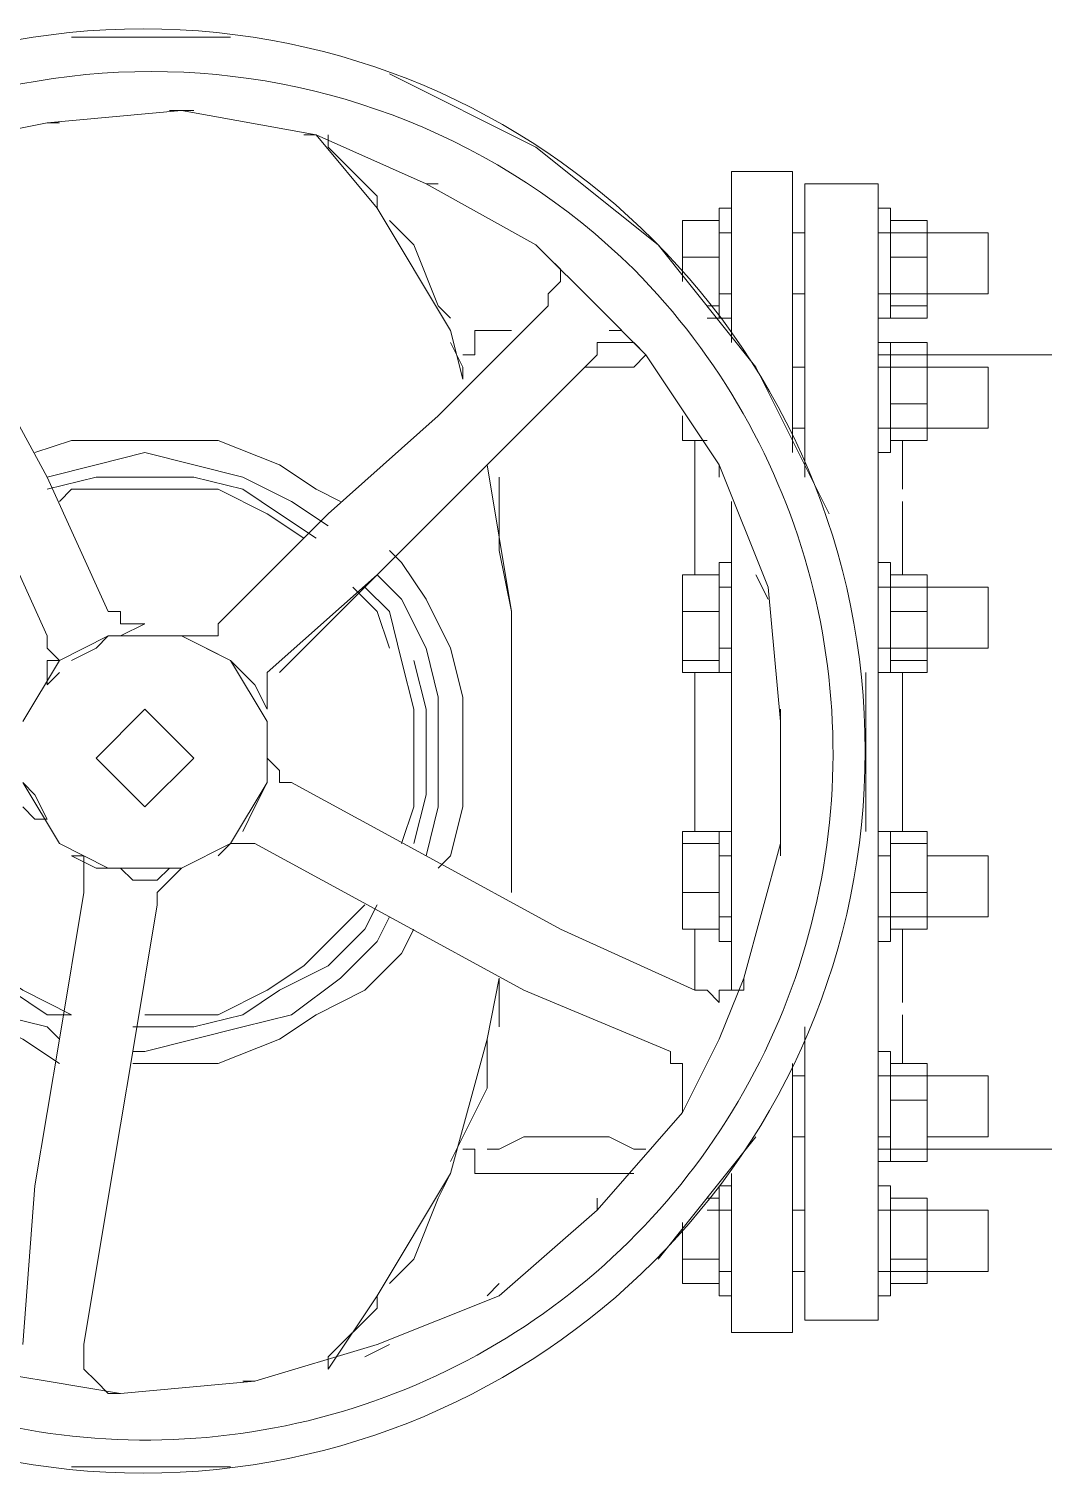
# Model space of a CAD drawing. Extents: x -187 to 52, y -9 to 65.
# Drawn here: x -148.7028 to -148.3518, y 19.7082 to 20.208 of the extents above; entities that cross this region are included whole.
import ezdxf

# ---------------------------------------------------------------- set-up
doc = ezdxf.new("R2010")
doc.units = 0
doc.header["$MEASUREMENT"] = 0
doc.layers.add('PDF4_Geometría', color=7, linetype='Continuous')

msp = doc.modelspace()

# ---------------------------------------------------------------- linework, layer by layer
at = {"layer": 'PDF4_Geometría', "lineweight": 9}
for points in [[(-148.63304, 20.20518), (-148.68802, 20.20518)], [(-148.42582, 20.04024), (-148.45119, 20.09099), (-148.48503, 20.13328), (-148.52732, 20.16712), (-148.57807, 20.19249)], [(-148.73877, 20.16712), (-148.69648, 20.17557), (-148.64996, 20.1798), (-148.60344, 20.17135), (-148.56538, 20.15443), (-148.52732, 20.13328), (-148.52309, 20.12906), (-148.51886, 20.12483), (-148.51886, 20.1206), (-148.52309, 20.11637), (-148.52309, 20.11214), (-148.56115, 20.07408), (-148.59921, 20.04024), (-148.63727, 20.00218), (-148.63727, 19.99795), (-148.6415, 19.99795), (-148.64573, 19.99795), (-148.64996, 19.99795), (-148.6415, 19.99372), (-148.63304, 19.9895), (-148.62036, 19.96835), (-148.62036, 19.9472), (-148.63304, 19.92606), (-148.64996, 19.9176), (-148.67534, 19.9176), (-148.69225, 19.92606), (-148.70494, 19.9472)], [(-148.64573, 20.1798), (-148.65419, 20.1798)], [(-148.69225, 20.17557), (-148.69648, 20.17557)], [(-148.55692, 20.09945), (-148.55269, 20.09099), (-148.55269, 20.08676), (-148.55692, 20.10368), (-148.5823, 20.14597), (-148.60344, 20.17135), (-148.60767, 20.17135)], [(-148.59921, 20.17135), (-148.59921, 20.16712), (-148.5823, 20.1502), (-148.5823, 20.14597)], [(-148.43851, 20.15866), (-148.45965, 20.15866)], [(-148.45965, 20.12906), (-148.45965, 20.13751), (-148.45965, 20.14174), (-148.45965, 20.1502), (-148.45965, 20.15866), (-148.45965, 20.15443), (-148.45965, 20.1502), (-148.45965, 20.13751), (-148.45965, 20.12483), (-148.45965, 20.10368), (-148.45965, 20.09945), (-148.45965, 20.10368)], [(-148.43851, 20.06985), (-148.43851, 20.06139), (-148.43851, 20.06985), (-148.43851, 20.07831), (-148.43851, 20.10368), (-148.43851, 20.12483), (-148.43851, 20.13751), (-148.43851, 20.1502), (-148.43851, 20.15443), (-148.43851, 20.15866), (-148.43851, 20.1502), (-148.43851, 20.14174), (-148.43851, 20.13751), (-148.43851, 20.12906), (-148.43851, 20.11637), (-148.43428, 20.11637), (-148.43851, 20.11637), (-148.43428, 20.11637), (-148.43428, 20.11214), (-148.43428, 20.11637), (-148.43428, 20.1206), (-148.43428, 20.12906), (-148.43428, 20.13751), (-148.43428, 20.1502), (-148.43428, 20.15443), (-148.4089, 20.15443), (-148.4089, 20.1502), (-148.4089, 20.13751), (-148.4089, 20.12906)], [(-148.56115, 20.15443), (-148.56538, 20.15443)], [(-148.43428, 20.15443), (-148.43428, 20.1502), (-148.43428, 20.13328), (-148.43428, 20.10368), (-148.43428, 20.06985), (-148.43428, 20.05293), (-148.43428, 20.06985)], [(-148.4089, 20.15443), (-148.4089, 20.1502), (-148.4089, 20.13328), (-148.4089, 20.10368), (-148.4089, 20.06985), (-148.4089, 20.02756), (-148.4089, 19.98104), (-148.4089, 19.93452), (-148.4089, 19.888), (-148.4089, 19.84571), (-148.4089, 19.81187), (-148.4089, 19.78227), (-148.4089, 19.76535), (-148.4089, 19.76113)], [(-148.46388, 20.13751), (-148.45965, 20.13751), (-148.46388, 20.13751), (-148.46388, 20.14597), (-148.46388, 20.13751), (-148.46388, 20.12906), (-148.47657, 20.12906), (-148.47657, 20.14174), (-148.46388, 20.14174), (-148.46388, 20.13751), (-148.46388, 20.14597), (-148.46388, 20.14174), (-148.46388, 20.13328), (-148.46388, 20.11637), (-148.46388, 20.10791), (-148.46388, 20.11214), (-148.46811, 20.11214)], [(-148.45965, 20.11637), (-148.45965, 20.11214), (-148.45965, 20.10791), (-148.45965, 20.11637), (-148.45965, 20.13328), (-148.45965, 20.14174), (-148.45965, 20.14597), (-148.45965, 20.13751), (-148.45965, 20.14597), (-148.45965, 20.13751)], [(-148.4089, 20.11637), (-148.4089, 20.11214), (-148.4089, 20.10791), (-148.4089, 20.11637), (-148.4089, 20.13328), (-148.4089, 20.14174), (-148.4089, 20.14597), (-148.4089, 20.13751), (-148.4089, 20.12906), (-148.4089, 20.1206), (-148.4089, 20.11637), (-148.4089, 20.10791)], [(-148.40467, 20.13751), (-148.40467, 20.14597), (-148.40467, 20.13751), (-148.40467, 20.14174), (-148.39199, 20.14174), (-148.39199, 20.13751)], [(-148.57807, 20.14174), (-148.56961, 20.13328), (-148.56115, 20.11214), (-148.55692, 20.10791)], [(-148.47657, 20.12906), (-148.47657, 20.1206), (-148.47657, 20.13751), (-148.47657, 20.14174), (-148.46388, 20.14174), (-148.46388, 20.12906), (-148.46388, 20.11214), (-148.46388, 20.10791), (-148.46811, 20.10791), (-148.46388, 20.10791)], [(-148.45965, 20.11637), (-148.45965, 20.12906), (-148.45965, 20.13751), (-148.45965, 20.13328)], [(-148.39199, 20.11637), (-148.37084, 20.11637), (-148.4089, 20.11637), (-148.40467, 20.11637), (-148.40467, 20.11214), (-148.40467, 20.10791), (-148.40467, 20.11214), (-148.40467, 20.11637), (-148.40467, 20.10791), (-148.39199, 20.10791), (-148.39199, 20.11637), (-148.39199, 20.1206), (-148.39199, 20.12906), (-148.39199, 20.13751), (-148.37084, 20.13751), (-148.4089, 20.13751), (-148.40467, 20.13751), (-148.40467, 20.12906), (-148.40467, 20.1206), (-148.40467, 20.11637), (-148.40467, 20.11214)], [(-148.70494, 19.96835), (-148.69225, 19.9895), (-148.67534, 19.99795), (-148.64996, 19.99795), (-148.63304, 19.9895), (-148.6415, 19.99372), (-148.64996, 19.99795), (-148.64573, 19.99795), (-148.6415, 19.99795), (-148.63727, 19.99795), (-148.63727, 20.00218), (-148.59921, 20.04024), (-148.56115, 20.07408), (-148.52309, 20.11214), (-148.52309, 20.11637), (-148.51886, 20.1206), (-148.51886, 20.12483), (-148.52309, 20.12906), (-148.52732, 20.13328), (-148.50617, 20.11214), (-148.48926, 20.09522), (-148.49349, 20.09099), (-148.50194, 20.09099), (-148.5104, 20.09099)], [(-148.39199, 20.11214), (-148.39199, 20.12906)], [(-148.46388, 20.11637), (-148.46388, 20.1206), (-148.46388, 20.12483)], [(-148.45965, 20.12483), (-148.45965, 20.1206)], [(-148.4089, 20.1206), (-148.4089, 20.12483)], [(-148.40467, 20.12483), (-148.40467, 20.1206)], [(-148.45965, 20.10791), (-148.45965, 20.11637)], [(-148.45965, 20.10791), (-148.45965, 20.11214), (-148.45965, 20.11637)], [(-148.45965, 20.11637), (-148.45965, 20.11214), (-148.45965, 20.10791)], [(-148.43851, 20.11214), (-148.43851, 20.11637), (-148.43851, 20.11214)], [(-148.43851, 20.11637), (-148.43851, 20.11214), (-148.43851, 20.09522), (-148.43851, 20.09099)], [(-148.43428, 20.11214), (-148.43428, 20.11637), (-148.43428, 20.11214)], [(-148.43428, 20.11637), (-148.43428, 20.11214), (-148.43428, 20.09522), (-148.43428, 20.09099)], [(-148.46388, 20.11214), (-148.46388, 20.10791), (-148.46388, 20.11214)], [(-148.54846, 20.10368), (-148.54001, 20.10368), (-148.53578, 20.10368), (-148.54001, 20.10368), (-148.54846, 20.10368), (-148.54846, 20.09522), (-148.55269, 20.09522), (-148.54846, 20.09522), (-148.55269, 20.09522)], [(-148.4089, 20.10368), (-148.4089, 20.09945)], [(-148.72186, 20.09945), (-148.69648, 20.05293), (-148.67534, 20.00641), (-148.67111, 20.00641), (-148.67111, 20.00218), (-148.66688, 20.00218), (-148.66265, 20.00218), (-148.67111, 19.99795), (-148.66265, 20.00218), (-148.66688, 20.00218), (-148.67111, 20.00218), (-148.67111, 20.00641), (-148.67534, 20.00641), (-148.69648, 20.05293), (-148.72186, 20.09945)], [(-148.37084, 20.09099), (-148.4089, 20.09099), (-148.4089, 20.09522), (-148.4089, 20.09945), (-148.40467, 20.09945), (-148.39199, 20.09945), (-148.39199, 20.09522), (-148.40467, 20.09522), (-148.40467, 20.09945), (-148.39199, 20.09945), (-148.39199, 20.09522)], [(-148.4089, 20.08254), (-148.4089, 20.08676), (-148.4089, 20.09099), (-148.4089, 20.09522), (-148.4089, 20.09945), (-148.4089, 20.09099)], [(-148.40467, 20.09522), (-148.40467, 20.09945), (-148.40467, 20.09522)], [(-148.61613, 19.98527), (-148.5823, 20.0191), (-148.54423, 20.05716), (-148.53578, 20.06562), (-148.50617, 20.09522), (-148.54423, 20.05716), (-148.5823, 20.0191), (-148.62036, 19.98527)], [(-148.47657, 19.83302), (-148.46388, 19.85839), (-148.45542, 19.87954), (-148.44274, 19.92606), (-148.44274, 19.96835), (-148.44697, 20.01487), (-148.46388, 20.05716), (-148.48926, 20.09522)], [(-148.23974, 20.08254), (-148.23974, 20.07831), (-148.23974, 20.09522), (-148.39199, 20.09522), (-148.39199, 20.07831), (-148.40467, 20.07831), (-148.40467, 20.09522), (-148.4089, 20.09522)], [(-148.40467, 20.09099), (-148.40467, 20.08676), (-148.40467, 20.08254)], [(-148.39199, 20.09099), (-148.39199, 20.08676), (-148.39199, 20.07831), (-148.39199, 20.06985)], [(-148.46811, 20.06562), (-148.47657, 20.06562), (-148.47657, 20.07408)], [(-148.39199, 20.07831), (-148.39199, 20.06562), (-148.40467, 20.06562), (-148.40467, 20.07831)], [(-148.4089, 20.01064), (-148.4089, 20.02756), (-148.4089, 20.04447), (-148.4089, 20.06139), (-148.4089, 20.06985), (-148.37084, 20.06985)], [(-148.59498, 20.04447), (-148.60344, 20.0487), (-148.61613, 20.05716), (-148.63727, 20.06562), (-148.65419, 20.06562), (-148.67111, 20.06562), (-148.68802, 20.06562), (-148.70071, 20.06139)], [(-148.47234, 20.0191), (-148.47234, 20.03179), (-148.47234, 20.04447), (-148.47234, 20.05716), (-148.47234, 20.06562)], [(-148.40045, 20.0487), (-148.40045, 20.05716), (-148.40045, 20.06562)], [(-148.69648, 20.05293), (-148.67956, 20.05716), (-148.66265, 20.06139), (-148.64573, 20.05716), (-148.62882, 20.05293), (-148.6119, 20.04447), (-148.59921, 20.03602)], [(-148.4089, 20.06139), (-148.40467, 20.06139)], [(-148.54001, 20.05293), (-148.54001, 20.0487), (-148.54001, 20.02756), (-148.53578, 20.00641), (-148.54423, 20.05716)], [(-148.46388, 20.05716), (-148.46388, 20.05293)], [(-148.60344, 20.03179), (-148.61613, 20.04024), (-148.62882, 20.0487), (-148.64573, 20.05293), (-148.66265, 20.05293), (-148.67956, 20.05293), (-148.69648, 20.0487)], [(-148.69225, 20.04447), (-148.68802, 20.0487), (-148.67111, 20.0487), (-148.65419, 20.0487), (-148.63727, 20.0487), (-148.62036, 20.04024), (-148.60767, 20.03179)], [(-148.71763, 20.04447), (-148.69648, 19.99795), (-148.69648, 19.99372), (-148.69225, 19.9895), (-148.69648, 19.9895), (-148.69648, 19.98527), (-148.69648, 19.98104), (-148.69225, 19.98527), (-148.69648, 19.98104), (-148.69648, 19.98527), (-148.69648, 19.9895), (-148.69225, 19.9895), (-148.69648, 19.99372), (-148.69648, 19.99795), (-148.71763, 20.04447)], [(-148.46388, 19.90914), (-148.46388, 19.90491), (-148.46388, 19.89646), (-148.46388, 19.89223), (-148.46388, 19.89646), (-148.46388, 19.90068), (-148.45965, 19.90068), (-148.45965, 19.89646), (-148.45965, 19.87954), (-148.45965, 19.87531), (-148.45965, 19.89223), (-148.45965, 19.92606), (-148.45965, 19.95566), (-148.45965, 19.9895), (-148.45965, 20.02333), (-148.45965, 20.04447), (-148.45965, 20.03602), (-148.45965, 20.0191), (-148.45965, 20.01487), (-148.46388, 20.01487), (-148.46388, 20.02333), (-148.46388, 20.01487), (-148.46388, 20.00218)], [(-148.40045, 20.0191), (-148.40045, 20.03179), (-148.40045, 20.04447)], [(-148.56115, 19.9176), (-148.55692, 19.92183), (-148.55269, 19.93875), (-148.55269, 19.95566), (-148.55269, 19.97681), (-148.55692, 19.99372), (-148.56538, 20.01064), (-148.57384, 20.02333), (-148.57807, 20.02756)], [(-148.5823, 20.0191), (-148.57384, 20.01064), (-148.56538, 19.99372), (-148.56115, 19.97681), (-148.56115, 19.95566), (-148.56115, 19.93875), (-148.56538, 19.92183)], [(-148.47657, 20.00641), (-148.47657, 20.0191), (-148.46388, 20.0191), (-148.46388, 20.00641), (-148.46388, 19.9895), (-148.46388, 19.98527), (-148.45965, 19.98527)], [(-148.45965, 20.02333), (-148.46388, 20.02333)], [(-148.45965, 20.00218), (-148.45965, 20.01487), (-148.45965, 20.02333), (-148.45965, 20.01487), (-148.45965, 20.01064), (-148.45965, 20.00641)], [(-148.45119, 20.0191), (-148.44697, 20.01064)], [(-148.40467, 20.02333), (-148.4089, 20.02333)], [(-148.4089, 20.00641), (-148.4089, 20.01064), (-148.4089, 20.01487), (-148.4089, 20.02333), (-148.4089, 20.01487), (-148.4089, 20.00218)], [(-148.40467, 20.00218), (-148.40467, 20.01487), (-148.40467, 20.02333), (-148.40467, 20.01487), (-148.40467, 20.01064)], [(-148.40467, 19.99795), (-148.40467, 20.00218), (-148.40467, 19.9895), (-148.40467, 19.98527), (-148.40467, 19.9895), (-148.40467, 19.99372), (-148.40467, 20.00641), (-148.40467, 20.01064), (-148.40467, 20.00641), (-148.40467, 19.9895), (-148.39199, 19.9895), (-148.39199, 20.00641), (-148.39199, 20.0191), (-148.40467, 20.0191), (-148.40467, 20.00641), (-148.39199, 20.00641)], [(-148.59075, 20.01487), (-148.5823, 20.00641), (-148.57807, 19.99372)], [(-148.58652, 20.01487), (-148.57807, 20.00641), (-148.57384, 19.9895), (-148.56961, 19.97258), (-148.56961, 19.95566), (-148.56961, 19.93875), (-148.57384, 19.92606)], [(-148.45965, 19.9895), (-148.45965, 19.99372), (-148.45965, 20.00641), (-148.45965, 20.01487)], [(-148.39199, 19.90914), (-148.39199, 19.89646), (-148.40467, 19.89646), (-148.40467, 19.90914), (-148.40467, 19.90491), (-148.40467, 19.89646), (-148.40467, 19.89223), (-148.40467, 19.89646), (-148.40467, 19.90068), (-148.40467, 19.90914), (-148.40467, 19.9176), (-148.40467, 19.92183), (-148.4089, 19.92183), (-148.4089, 19.92606), (-148.4089, 19.9472), (-148.4089, 19.96835), (-148.4089, 19.9895), (-148.4089, 19.99372), (-148.37084, 19.99372), (-148.37084, 20.00641), (-148.37084, 20.01064), (-148.37084, 20.01487), (-148.37084, 20.01064), (-148.37084, 20.00218), (-148.37084, 19.99372)], [(-148.37084, 20.01487), (-148.4089, 20.01487), (-148.4089, 20.00641), (-148.4089, 19.99372), (-148.4089, 19.9895), (-148.4089, 19.98527), (-148.4089, 19.9895), (-148.4089, 20.00218), (-148.4089, 19.99795)], [(-148.46388, 20.01064), (-148.46388, 20.00641), (-148.47657, 20.00641), (-148.47657, 19.9895), (-148.46388, 19.9895)], [(-148.39199, 20.01064), (-148.39199, 20.00641), (-148.39199, 19.99372)], [(-148.46388, 19.99795), (-148.46388, 20.00218), (-148.46388, 19.9895), (-148.46388, 19.98527), (-148.46388, 19.9895), (-148.46388, 19.99372), (-148.45965, 19.99372), (-148.45965, 19.97681), (-148.45965, 19.95566), (-148.45965, 19.93452), (-148.45965, 19.92183), (-148.46388, 19.92183), (-148.46388, 19.93029), (-148.46388, 19.9176), (-148.46388, 19.90491)], [(-148.45965, 19.99372), (-148.45965, 19.9895), (-148.45965, 19.98527), (-148.45965, 19.9895), (-148.45965, 20.00218), (-148.45965, 19.99795)], [(-148.56961, 19.92606), (-148.56538, 19.94298), (-148.56538, 19.95566), (-148.56538, 19.97258), (-148.56961, 19.9895)], [(-148.46388, 19.98527), (-148.47657, 19.98527), (-148.47657, 19.9895)], [(-148.4089, 19.98527), (-148.40467, 19.98527), (-148.39199, 19.98527), (-148.39199, 19.9895)], [(-148.40467, 19.9895), (-148.40467, 19.98527)], [(-148.47234, 19.93029), (-148.47234, 19.9472), (-148.47234, 19.96412), (-148.47234, 19.98527)], [(-148.41313, 19.98527), (-148.41313, 19.93029)], [(-148.40045, 19.93029), (-148.40045, 19.93875), (-148.40045, 19.9472), (-148.40045, 19.96412), (-148.40045, 19.97681), (-148.40045, 19.98104), (-148.40045, 19.98527)], [(-148.44274, 19.97258), (-148.44274, 19.96412)], [(-148.70494, 19.93875), (-148.70071, 19.93452), (-148.69648, 19.93452), (-148.70071, 19.94298), (-148.70494, 19.9472)], [(-148.70494, 19.9472), (-148.70071, 19.94298), (-148.69648, 19.93452), (-148.70071, 19.93452), (-148.70494, 19.93875)], [(-148.69225, 19.84994), (-148.70494, 19.85839), (-148.72186, 19.86685), (-148.73454, 19.87531), (-148.74723, 19.888), (-148.75992, 19.90491), (-148.76415, 19.92183), (-148.76838, 19.93029)], [(-148.69225, 19.85839), (-148.69648, 19.86262), (-148.7134, 19.86685), (-148.72608, 19.87954), (-148.73877, 19.89223), (-148.75146, 19.90491), (-148.75992, 19.92183), (-148.75992, 19.93029)], [(-148.73877, 19.90914), (-148.73031, 19.89646), (-148.71763, 19.88377), (-148.70494, 19.87531), (-148.68802, 19.86685), (-148.69648, 19.86685), (-148.70917, 19.87531), (-148.72608, 19.88377), (-148.73454, 19.89646), (-148.74723, 19.90914), (-148.75146, 19.92606), (-148.75569, 19.93029)], [(-148.45965, 19.93029), (-148.46388, 19.93029), (-148.46388, 19.92606), (-148.46388, 19.90914), (-148.46388, 19.89646), (-148.47657, 19.89646), (-148.47657, 19.90914), (-148.47657, 19.92606), (-148.46388, 19.92606)], [(-148.46388, 19.93029), (-148.47657, 19.93029), (-148.47657, 19.92606)], [(-148.45965, 19.90491), (-148.45965, 19.9176), (-148.45965, 19.93029), (-148.45965, 19.92183)], [(-148.40467, 19.93029), (-148.40467, 19.92606), (-148.39199, 19.92606), (-148.39199, 19.93029), (-148.40467, 19.93029), (-148.4089, 19.93029)], [(-148.4089, 19.91337), (-148.4089, 19.9176), (-148.4089, 19.92183), (-148.4089, 19.93029), (-148.4089, 19.9176), (-148.4089, 19.90491)], [(-148.40467, 19.90491), (-148.40467, 19.9176), (-148.40467, 19.93029), (-148.40467, 19.92183), (-148.40467, 19.9176), (-148.40467, 19.91337)], [(-148.44274, 19.92606), (-148.44274, 19.92183)], [(-148.40467, 19.92606), (-148.40467, 19.90914), (-148.39199, 19.90914), (-148.39199, 19.92606)], [(-148.46388, 19.89223), (-148.45965, 19.89223), (-148.45965, 19.89646), (-148.45965, 19.90068), (-148.45965, 19.90914), (-148.45965, 19.92183), (-148.45965, 19.9176), (-148.45965, 19.91337)], [(-148.37084, 19.84571), (-148.4089, 19.84571), (-148.4089, 19.85416), (-148.4089, 19.86685), (-148.4089, 19.888), (-148.4089, 19.90068), (-148.37084, 19.90068), (-148.37084, 19.90914), (-148.37084, 19.9176), (-148.37084, 19.92183), (-148.37084, 19.91337), (-148.37084, 19.90491), (-148.37084, 19.90068)], [(-148.4089, 19.92183), (-148.4089, 19.90914), (-148.4089, 19.90068), (-148.4089, 19.89646), (-148.4089, 19.89223), (-148.40467, 19.89223)], [(-148.37084, 19.92183), (-148.39199, 19.92183), (-148.39199, 19.9176), (-148.39199, 19.90914), (-148.39199, 19.90068)], [(-148.46388, 19.91337), (-148.46388, 19.9176), (-148.46388, 19.90914), (-148.47657, 19.90914)], [(-148.45965, 19.89646), (-148.45965, 19.90491), (-148.45965, 19.90914)], [(-148.4089, 19.90914), (-148.4089, 19.90491), (-148.4089, 19.89646)], [(-148.5823, 19.90491), (-148.58652, 19.89646), (-148.59921, 19.88377), (-148.61613, 19.87531), (-148.62882, 19.86685), (-148.64573, 19.86262), (-148.66265, 19.86262), (-148.66688, 19.86262)], [(-148.66265, 19.86685), (-148.65419, 19.86685), (-148.63727, 19.86685), (-148.62036, 19.87531), (-148.60767, 19.88377), (-148.59498, 19.89646), (-148.58652, 19.90491)], [(-148.57807, 19.90068), (-148.5823, 19.89223), (-148.59498, 19.87954), (-148.6119, 19.86685), (-148.62882, 19.86262), (-148.64573, 19.85839), (-148.66265, 19.85416), (-148.66688, 19.85416)], [(-148.56961, 19.89646), (-148.57384, 19.888), (-148.58652, 19.87531), (-148.60344, 19.86685), (-148.61613, 19.85839), (-148.63727, 19.84994), (-148.65419, 19.84994), (-148.66688, 19.84994)], [(-148.47234, 19.87531), (-148.47234, 19.88377), (-148.47234, 19.89646)], [(-148.40045, 19.87108), (-148.40045, 19.88377), (-148.40045, 19.89646)], [(-148.5823, 19.76958), (-148.5823, 19.76535), (-148.59921, 19.74844), (-148.59921, 19.74421), (-148.5823, 19.76958), (-148.55692, 19.81187), (-148.54423, 19.85839), (-148.54001, 19.87954), (-148.54001, 19.86262)], [(-148.40045, 19.84994), (-148.40045, 19.85839), (-148.40045, 19.86685)], [(-148.43428, 19.83725), (-148.43428, 19.84571), (-148.43428, 19.86262), (-148.43428, 19.84571), (-148.43428, 19.81187), (-148.43428, 19.78227), (-148.43428, 19.76535), (-148.43428, 19.76113)], [(-148.72186, 19.74421), (-148.69648, 19.73998), (-148.67111, 19.73575), (-148.62459, 19.73998), (-148.5823, 19.75267), (-148.54001, 19.76958), (-148.50617, 19.79919), (-148.47657, 19.83302), (-148.47657, 19.83725), (-148.47657, 19.84148), (-148.47657, 19.84571), (-148.47657, 19.84994), (-148.4808, 19.84994), (-148.4808, 19.85416), (-148.4808, 19.84994), (-148.47657, 19.84994), (-148.47657, 19.84571), (-148.47657, 19.84148), (-148.47657, 19.83725)], [(-148.54423, 19.85839), (-148.54423, 19.84148), (-148.55269, 19.82456), (-148.55692, 19.8161)], [(-148.43428, 19.84571), (-148.43428, 19.85839), (-148.43428, 19.84571), (-148.43851, 19.84571), (-148.43851, 19.84994), (-148.43851, 19.84571), (-148.43851, 19.83725), (-148.43851, 19.81187), (-148.43851, 19.79073), (-148.43851, 19.77381), (-148.43851, 19.76535), (-148.43851, 19.7569), (-148.43851, 19.76113), (-148.43851, 19.77381), (-148.43851, 19.77804), (-148.43851, 19.7865), (-148.43851, 19.79496), (-148.43851, 19.79919), (-148.43851, 19.80342), (-148.43851, 19.82033), (-148.43851, 19.82456), (-148.43428, 19.82456), (-148.43428, 19.82033), (-148.43428, 19.80342), (-148.43428, 19.79919), (-148.43428, 19.80342), (-148.43428, 19.82033), (-148.43428, 19.82456)], [(-148.40467, 19.85416), (-148.4089, 19.85416), (-148.4089, 19.84994), (-148.4089, 19.84148), (-148.4089, 19.82879), (-148.4089, 19.8161), (-148.4089, 19.82033), (-148.4089, 19.82456), (-148.40467, 19.82456), (-148.40467, 19.82879), (-148.40467, 19.83302), (-148.40467, 19.82879)], [(-148.39199, 19.84571), (-148.39199, 19.83725), (-148.39199, 19.82033), (-148.40467, 19.82033), (-148.40467, 19.83725), (-148.40467, 19.84571), (-148.40467, 19.84994), (-148.40467, 19.85416), (-148.40467, 19.84994), (-148.40467, 19.84148), (-148.40467, 19.82879), (-148.40467, 19.8161)], [(-148.47657, 19.84994), (-148.47657, 19.84571), (-148.47657, 19.84148)], [(-148.4089, 19.84994), (-148.4089, 19.84571), (-148.4089, 19.83725), (-148.4089, 19.84148)], [(-148.43428, 19.79919), (-148.43428, 19.80342), (-148.43428, 19.79919), (-148.43428, 19.80342), (-148.43428, 19.79919), (-148.43851, 19.79919), (-148.43851, 19.80342), (-148.43851, 19.82033), (-148.43851, 19.82456), (-148.43851, 19.83725), (-148.43851, 19.84571), (-148.43851, 19.84148)], [(-148.39199, 19.83302), (-148.39199, 19.82879), (-148.39199, 19.82456), (-148.37084, 19.82456), (-148.37084, 19.82879), (-148.37084, 19.83725), (-148.37084, 19.84571), (-148.37084, 19.84148), (-148.37084, 19.83302), (-148.37084, 19.82456)], [(-148.40467, 19.84148), (-148.40467, 19.83725)], [(-148.40467, 19.82033), (-148.40467, 19.8161), (-148.39199, 19.8161), (-148.39199, 19.82033), (-148.23974, 19.82033), (-148.23974, 19.8161), (-148.22282, 19.8161), (-148.22282, 19.82033), (-148.22282, 19.8161), (-148.22282, 19.82033), (-148.23974, 19.82033), (-148.23974, 19.83725)], [(-148.4089, 19.77804), (-148.4089, 19.7865), (-148.4089, 19.79496), (-148.4089, 19.79919), (-148.4089, 19.80342), (-148.4089, 19.80764), (-148.4089, 19.80342), (-148.4089, 19.79073), (-148.4089, 19.77381), (-148.4089, 19.76958), (-148.4089, 19.77381), (-148.4089, 19.77804), (-148.4089, 19.76535), (-148.4089, 19.76113), (-148.43428, 19.76113), (-148.43428, 19.76535), (-148.43428, 19.77804), (-148.43851, 19.77804), (-148.43428, 19.77804), (-148.43428, 19.7865), (-148.43428, 19.79496), (-148.43428, 19.79919), (-148.43428, 19.80342), (-148.43428, 19.82033), (-148.43428, 19.82456), (-148.43428, 19.83302)], [(-148.4089, 19.82879), (-148.4089, 19.83302), (-148.4089, 19.82456), (-148.4089, 19.8161)], [(-148.48926, 19.82033), (-148.49349, 19.82033), (-148.50194, 19.82456), (-148.5104, 19.82456), (-148.52309, 19.82456), (-148.53155, 19.82456), (-148.54001, 19.82033), (-148.54423, 19.82033)], [(-148.45119, 19.82456), (-148.48503, 19.78227)], [(-148.43851, 19.82456), (-148.43851, 19.82033), (-148.43851, 19.80342), (-148.43851, 19.79919)], [(-148.4089, 19.82033), (-148.40467, 19.82033), (-148.40467, 19.8161), (-148.40467, 19.82456)], [(-148.55269, 19.82033), (-148.54846, 19.82033), (-148.55269, 19.82033), (-148.54846, 19.82033), (-148.54846, 19.81187), (-148.54001, 19.81187), (-148.52732, 19.81187), (-148.50617, 19.81187), (-148.49349, 19.81187), (-148.50617, 19.81187), (-148.52732, 19.81187), (-148.54001, 19.81187), (-148.54846, 19.81187)], [(-148.4089, 19.7865), (-148.4089, 19.79496), (-148.4089, 19.79919), (-148.4089, 19.81187), (-148.4089, 19.8161), (-148.40467, 19.8161), (-148.39199, 19.8161), (-148.39199, 19.82033)], [(-148.55692, 19.81187), (-148.56115, 19.80342), (-148.56961, 19.78227), (-148.57807, 19.77381)], [(-148.46388, 19.77804), (-148.46388, 19.77381), (-148.47657, 19.77381), (-148.47657, 19.77804), (-148.47657, 19.79496), (-148.47657, 19.78227), (-148.47657, 19.77381), (-148.46388, 19.77381), (-148.46388, 19.78227), (-148.46388, 19.79919), (-148.46388, 19.80342), (-148.46811, 19.80342), (-148.46388, 19.80342), (-148.46388, 19.79919), (-148.46388, 19.80342), (-148.46388, 19.80764), (-148.46388, 19.80342), (-148.46388, 19.79919), (-148.46388, 19.79496), (-148.46388, 19.7865)], [(-148.45965, 19.77804), (-148.45965, 19.76958), (-148.45965, 19.77381), (-148.45965, 19.77804), (-148.45965, 19.77381), (-148.45965, 19.76958), (-148.46388, 19.76958), (-148.45965, 19.76958), (-148.45965, 19.77381), (-148.45965, 19.79073), (-148.45965, 19.80342), (-148.45965, 19.80764), (-148.45965, 19.80342), (-148.45965, 19.79919), (-148.45965, 19.79496), (-148.45965, 19.7865)], [(-148.46388, 19.80764), (-148.46388, 19.80342), (-148.46388, 19.79073), (-148.46388, 19.77381), (-148.46388, 19.76958)], [(-148.40467, 19.80764), (-148.4089, 19.80764)], [(-148.40467, 19.80764), (-148.4089, 19.80764)], [(-148.40467, 19.7865), (-148.40467, 19.79496), (-148.40467, 19.79919), (-148.40467, 19.79496), (-148.40467, 19.7865), (-148.40467, 19.77804), (-148.40467, 19.76958), (-148.40467, 19.77381), (-148.40467, 19.77804), (-148.40467, 19.77381), (-148.40467, 19.76958), (-148.4089, 19.76958), (-148.40467, 19.76958), (-148.40467, 19.77381), (-148.40467, 19.79073), (-148.40467, 19.80342), (-148.40467, 19.80764), (-148.40467, 19.80342), (-148.40467, 19.79919), (-148.40467, 19.78227), (-148.39199, 19.78227), (-148.39199, 19.79919), (-148.40467, 19.79919), (-148.40467, 19.80342), (-148.39199, 19.80342), (-148.39199, 19.79919), (-148.39199, 19.79496), (-148.39199, 19.7865), (-148.39199, 19.77804)], [(-148.50617, 19.80342), (-148.50617, 19.79919)], [(-148.46388, 19.79496), (-148.46388, 19.79919), (-148.46811, 19.79919)], [(-148.46388, 19.78227), (-148.47657, 19.78227)], [(-148.40467, 19.78227), (-148.40467, 19.77381), (-148.39199, 19.77381), (-148.39199, 19.78227)], [(-148.54001, 19.77381), (-148.54423, 19.76958)], [(-148.45965, 19.7569), (-148.43851, 19.7569)], [(-148.57807, 19.75267), (-148.58652, 19.74844)], [(-148.62459, 19.73998), (-148.62882, 19.73998)], [(-148.63304, 19.71038), (-148.68802, 19.71038)]]:
    msp.add_lwpolyline(points, dxfattribs=at)
msp.add_lwpolyline([(-148.49349, 20.12483, 0.986751), (-148.83181, 19.79073, 1.002278)], format="xyb", close=True, dxfattribs=at)
for points in [[(-148.46388, 20.14597), (-148.45965, 20.14597)], [(-148.4089, 20.14597), (-148.40467, 20.14597)], [(-148.4089, 20.14597), (-148.4089, 20.13751)], [(-148.40467, 20.13751), (-148.40467, 20.12906), (-148.40467, 20.11214), (-148.40467, 20.10791), (-148.40467, 20.11637), (-148.40467, 20.13328), (-148.40467, 20.14174), (-148.40467, 20.14597)], [(-148.39199, 20.12906), (-148.40467, 20.12906), (-148.40467, 20.14174), (-148.39199, 20.14174)], [(-148.43851, 20.13751), (-148.43428, 20.13751)], [(-148.37084, 20.12906), (-148.37084, 20.13751), (-148.37084, 20.13328), (-148.37084, 20.12483), (-148.37084, 20.11637), (-148.37084, 20.1206)], [(-148.37084, 20.13328), (-148.37084, 20.13751), (-148.37084, 20.12906), (-148.37084, 20.1206), (-148.37084, 20.11637), (-148.37084, 20.12483)], [(-148.45965, 20.11637), (-148.46388, 20.11637)], [(-148.43428, 20.09099), (-148.43428, 20.09522), (-148.43428, 20.11214), (-148.43428, 20.11637), (-148.43428, 20.11214), (-148.43428, 20.09522), (-148.43428, 20.09099), (-148.43851, 20.09099), (-148.43851, 20.07831), (-148.43851, 20.06985), (-148.43428, 20.06985), (-148.43428, 20.05716), (-148.43428, 20.06985), (-148.43428, 20.07831)], [(-148.43851, 20.09099), (-148.43851, 20.09522), (-148.43851, 20.11214), (-148.43851, 20.11637), (-148.43851, 20.11214), (-148.43851, 20.09522)], [(-148.43851, 20.11637), (-148.43851, 20.11214)], [(-148.4089, 20.11637), (-148.4089, 20.11214), (-148.4089, 20.10791), (-148.4089, 20.11214)], [(-148.39199, 20.10791), (-148.39199, 20.11214), (-148.40467, 20.11214), (-148.40467, 20.10791)], [(-148.50194, 20.10368), (-148.49771, 20.10368)], [(-148.45965, 20.10791), (-148.46388, 20.10791)], [(-148.40467, 20.10791), (-148.4089, 20.10791)], [(-148.48926, 20.09522), (-148.49349, 20.09945), (-148.49771, 20.09945), (-148.50194, 20.09945), (-148.50617, 20.09945), (-148.50617, 20.09522), (-148.50617, 20.09945), (-148.50194, 20.09945), (-148.49771, 20.09945), (-148.49349, 20.09945)], [(-148.4089, 20.09945), (-148.40467, 20.09945)], [(-148.40467, 20.09099), (-148.40467, 20.09945), (-148.40467, 20.09522)], [(-148.4089, 20.06985), (-148.4089, 20.06139), (-148.4089, 20.06562), (-148.4089, 20.07831), (-148.4089, 20.09099), (-148.4089, 20.07831)], [(-148.40467, 20.09099), (-148.40467, 20.07831), (-148.40467, 20.06562), (-148.40467, 20.06139), (-148.40467, 20.06985), (-148.40467, 20.07831), (-148.40467, 20.08676)], [(-148.37084, 20.07831), (-148.37084, 20.08676), (-148.37084, 20.09099), (-148.37084, 20.08254), (-148.37084, 20.07408), (-148.37084, 20.06985)], [(-148.53578, 19.90914), (-148.53578, 20.00641), (-148.53578, 19.9895), (-148.53578, 19.96835), (-148.53578, 19.95566), (-148.53578, 19.9472)], [(-148.68802, 19.9895), (-148.67956, 19.99372), (-148.67534, 19.99795), (-148.67956, 19.99372)], [(-148.62036, 19.97258), (-148.62459, 19.98104), (-148.63304, 19.9895), (-148.62459, 19.98104)], [(-148.62036, 19.98527), (-148.62036, 19.98104), (-148.62036, 19.97681), (-148.62036, 19.97258), (-148.62036, 19.97681), (-148.62036, 19.98104)], [(-148.64573, 19.95566), (-148.66265, 19.97258), (-148.67956, 19.95566), (-148.66265, 19.93875)], [(-148.62882, 19.93029), (-148.62459, 19.93875), (-148.62036, 19.9472), (-148.62036, 19.95566), (-148.62036, 19.9472), (-148.62459, 19.93875)], [(-148.62036, 19.95566), (-148.61613, 19.95143), (-148.61613, 19.9472), (-148.6119, 19.9472), (-148.61613, 19.9472), (-148.61613, 19.95143)], [(-148.6119, 19.9472), (-148.56538, 19.92183), (-148.51886, 19.89646), (-148.47234, 19.87531), (-148.51886, 19.89646), (-148.56538, 19.92183)], [(-148.62459, 19.92606), (-148.62882, 19.92606), (-148.63304, 19.92606), (-148.63727, 19.92183), (-148.63304, 19.92606), (-148.62882, 19.92606)], [(-148.63727, 19.92183), (-148.63304, 19.92606)], [(-148.4808, 19.85416), (-148.53155, 19.87531), (-148.57807, 19.90068), (-148.62459, 19.92606), (-148.57807, 19.90068), (-148.53155, 19.87531)], [(-148.68379, 19.90914), (-148.68379, 19.91337), (-148.68379, 19.9176), (-148.68379, 19.92183), (-148.68802, 19.92183), (-148.68379, 19.92183), (-148.68379, 19.9176), (-148.68379, 19.91337)], [(-148.67534, 19.9176), (-148.67956, 19.9176), (-148.68802, 19.92183), (-148.67956, 19.9176)], [(-148.65419, 19.9176), (-148.65842, 19.91337), (-148.66688, 19.91337), (-148.67111, 19.9176), (-148.66688, 19.91337), (-148.65842, 19.91337)], [(-148.64996, 19.9176), (-148.65419, 19.91337), (-148.65842, 19.90914), (-148.65842, 19.90491), (-148.65842, 19.90914), (-148.65419, 19.91337)], [(-148.70494, 19.75267), (-148.70071, 19.80764), (-148.69225, 19.85839), (-148.68379, 19.90914), (-148.69225, 19.85839), (-148.70071, 19.80764)], [(-148.65842, 19.90491), (-148.66688, 19.85416), (-148.67534, 19.80342), (-148.68379, 19.75267), (-148.67534, 19.80342), (-148.66688, 19.85416)], [(-148.47234, 19.87531), (-148.46811, 19.87531), (-148.46388, 19.87108), (-148.46388, 19.87531), (-148.45965, 19.87531), (-148.45542, 19.87531), (-148.45542, 19.87954), (-148.45542, 19.87531), (-148.45965, 19.87531), (-148.46388, 19.87531), (-148.46388, 19.87108), (-148.46811, 19.87531)], [(-148.39199, 19.83725), (-148.40467, 19.83725), (-148.40467, 19.84994), (-148.39199, 19.84994)], [(-148.40467, 19.8161), (-148.4089, 19.8161)], [(-148.45965, 19.81187), (-148.45965, 19.79073), (-148.45965, 19.77381), (-148.45965, 19.76535), (-148.45965, 19.7569), (-148.45965, 19.76113), (-148.45965, 19.77381), (-148.45965, 19.77804), (-148.45965, 19.7865), (-148.45965, 19.79496), (-148.45965, 19.79919), (-148.45965, 19.80764)], [(-148.46388, 19.80764), (-148.45965, 19.80764)], [(-148.45965, 19.80342), (-148.45965, 19.80764), (-148.45965, 19.79919)], [(-148.39199, 19.80342), (-148.40467, 19.80342), (-148.40467, 19.79919), (-148.40467, 19.80764), (-148.40467, 19.80342), (-148.40467, 19.79919), (-148.4089, 19.79919), (-148.37084, 19.79919), (-148.39199, 19.79919)], [(-148.4089, 19.79919), (-148.4089, 19.80764), (-148.4089, 19.80342)], [(-148.46388, 19.79919), (-148.45965, 19.79919)], [(-148.43851, 19.80342), (-148.43851, 19.79919)], [(-148.43851, 19.80342), (-148.43851, 19.79919)], [(-148.43851, 19.79919), (-148.43428, 19.79919)], [(-148.37084, 19.7865), (-148.37084, 19.77804), (-148.37084, 19.78227), (-148.37084, 19.79073), (-148.37084, 19.79919), (-148.37084, 19.79496)], [(-148.37084, 19.78227), (-148.37084, 19.77804), (-148.37084, 19.7865), (-148.37084, 19.79496), (-148.37084, 19.79919), (-148.37084, 19.79073)], [(-148.45965, 19.77804), (-148.46388, 19.77804)], [(-148.46388, 19.77381), (-148.46388, 19.76958)], [(-148.39199, 19.77381), (-148.39199, 19.77804), (-148.37084, 19.77804), (-148.4089, 19.77804), (-148.40467, 19.77804), (-148.40467, 19.77381)], [(-148.4089, 19.77381), (-148.4089, 19.77804), (-148.4089, 19.76958)], [(-148.68379, 19.75267), (-148.68379, 19.74844), (-148.68379, 19.74421), (-148.67956, 19.73998), (-148.67534, 19.73575), (-148.67111, 19.73575), (-148.67534, 19.73575), (-148.67956, 19.73998), (-148.68379, 19.74421), (-148.68379, 19.74844)]]:
    msp.add_lwpolyline(points, close=True, dxfattribs=at)
msp.add_circle((-148.6633, 19.95813), 0.24992, dxfattribs=at)

doc.saveas('drawing.dxf')
